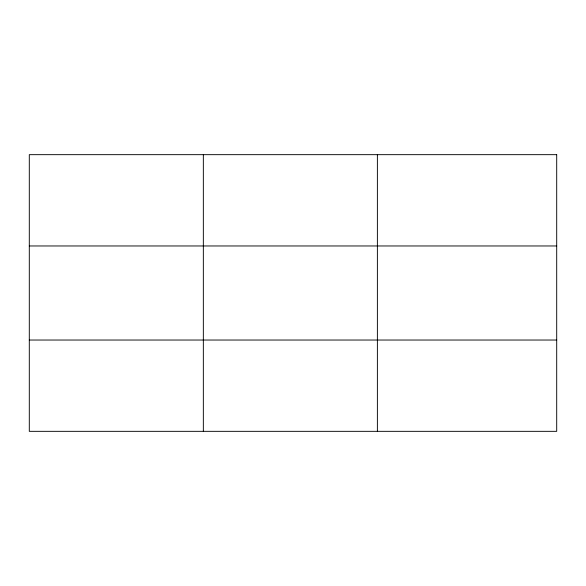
<?xml version="1.0" encoding="UTF-8"?>
<svg xmlns="http://www.w3.org/2000/svg" width="586" height="586" viewBox="0 0 586 586"><rect width="100%" height="100%" fill="white"/><g stroke="black" fill="none" stroke-linecap="round" stroke-linejoin="round"><path stroke-width="0.88" d="M203.342 154.667L203.342 431.333M377.384 154.667L377.384 431.333M29.3 245.966L556.7 245.966M29.3 340.034L556.7 340.034M556.7 154.667L556.7 431.333L29.3 431.333L29.3 154.667L556.7 154.667"/></g></svg>
